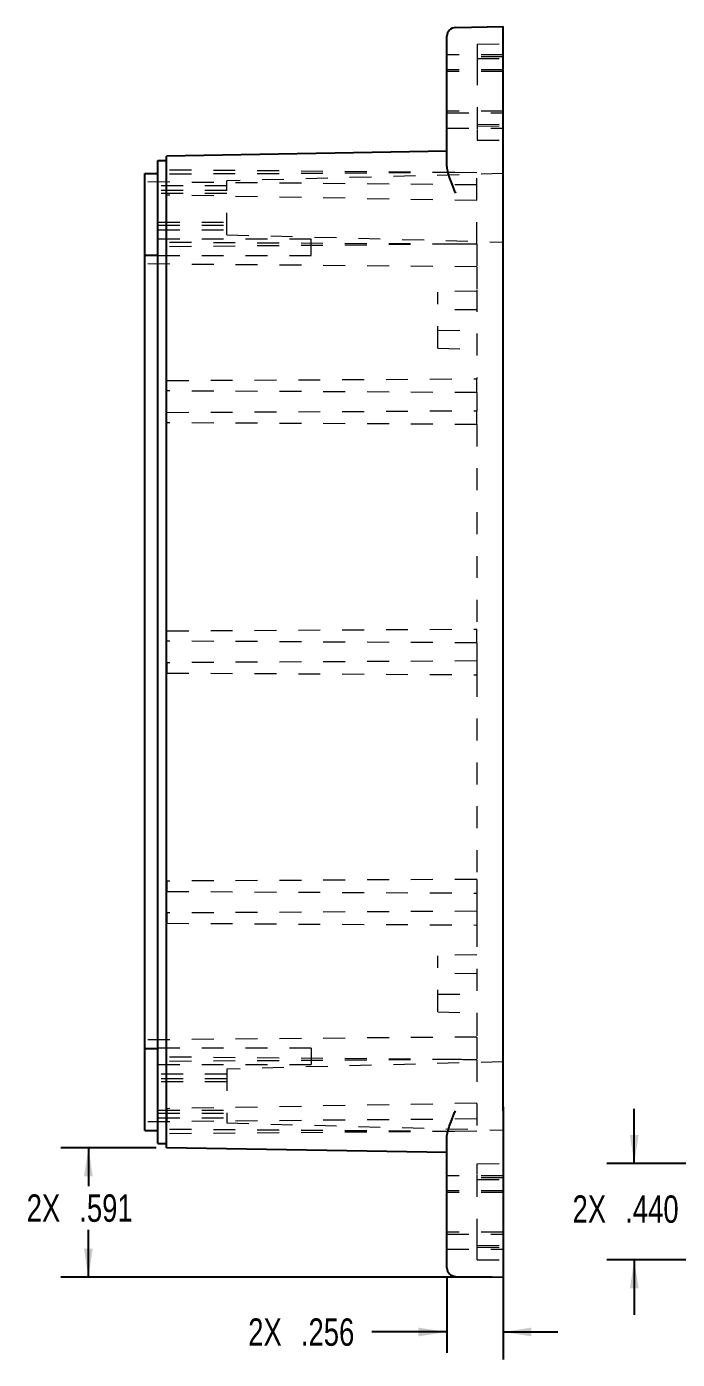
# Model space of a CAD drawing. Header units: inches. Extents: x 0.3 to 21.8, y 0.2 to 16.9.
# Drawn here: x 13.86 to 16.83, y 7.5 to 13.58 of the extents above; entities that cross this region are included whole.
import ezdxf

# ---------------------------------------------------------------- set-up
doc = ezdxf.new("R2010")
doc.units = ezdxf.units.IN
doc.header["$MEASUREMENT"] = 0
doc.linetypes.add('HIDDEN', pattern=[0.075, 0.05, -0.025])
doc.layers.add('SLD-0', color=7, linetype='Continuous')
doc.styles.add('SLDTEXTSTYLE1', font='TXT', dxfattribs={"width": 0.75})
doc.dimstyles.new('SLDDIMSTYLE0', dxfattribs={"dimtxt": 0.125, "dimasz": 0.13, "dimexe": 0, "dimexo": 0.0625, "dimgap": 0.03125, "dimtad": 0, "dimtih": 1, "dimtoh": 1, "dimdec": 3, "dimrnd": 1e-09, "dimzin": 4, "dimdsep": 46, "dimtxsty": 'SLDTEXTSTYLE1', "dimsah": 1, "dimcen": 0.09, "dimadec": 0, "dimazin": 1, "dimtfac": 1, "dimtdec": 3, "dimtmove": 0, "dimatfit": 0, "dimfxl": 0, "dimfrac": 2, "dimtolj": 1, "dimtzin": 12, "dimarcsym": 0})
doc.dimstyles.new('SLDDIMSTYLE1', dxfattribs={"dimtxt": 0.125, "dimasz": 0.13, "dimexe": 0, "dimexo": 0.0625, "dimgap": 0.03125, "dimtad": 0, "dimtih": 1, "dimtoh": 1, "dimdec": 3, "dimrnd": 1e-09, "dimzin": 12, "dimdsep": 46, "dimtxsty": 'SLDTEXTSTYLE1', "dimsah": 1, "dimcen": 0.09, "dimadec": 0, "dimazin": 3, "dimtfac": 1, "dimtdec": 3, "dimtofl": 0, "dimtmove": 0, "dimatfit": 3, "dimfxl": 0, "dimfrac": 2, "dimtolj": 1, "dimtzin": 12, "dimarcsym": 0})
doc.dimstyles.new('SLDDIMSTYLE6', dxfattribs={"dimtxt": 0.125, "dimasz": 0.13, "dimexe": 0, "dimexo": 0.0625, "dimgap": 0.03125, "dimtad": 0, "dimtih": 1, "dimtoh": 1, "dimdec": 3, "dimrnd": 1e-09, "dimzin": 12, "dimdsep": 46, "dimtxsty": 'SLDTEXTSTYLE1', "dimsah": 1, "dimcen": 0.09, "dimadec": 0, "dimazin": 3, "dimtfac": 1, "dimtdec": 3, "dimtmove": 0, "dimatfit": 0, "dimfxl": 0, "dimfrac": 2, "dimtolj": 1, "dimtzin": 12, "dimarcsym": 0})

# ---------------------------------------------------------------- blocks, each defined once
blk = doc.blocks.new('_D_34')
at = {"layer": 'SLD-0'}
for p, q in [((14.4539, 8.4688), (14.019, 8.4688)), ((14.144, 8.4688), (14.144, 8.2933)), ((14.144, 7.8783), (14.144, 8.0948)), ((15.9858, 7.8783), (14.019, 7.8783))]:
    blk.add_line(p, q, dxfattribs=at)
for points in [[(14.144, 8.4688), (14.124, 8.3388), (14.164, 8.3388)], [(14.144, 7.8783), (14.164, 8.0083), (14.124, 8.0083)]]:
    blk.add_solid(points, dxfattribs=at)
at = {"layer": 'SLD-0', "char_height": 0.125, "attachment_point": 1, "style": 'SLDTEXTSTYLE1'}
for s, insert in [('2X', (13.8623, 8.256)), ('.591', (14.1024, 8.256))]:
    blk.add_mtext(s, dxfattribs=dict(at, insert=insert))
blk = doc.blocks.new('_D_35')
at = {"layer": 'SLD-0'}
for p, q in [((16.0358, 8.6548), (16.0358, 7.5035)), ((15.7799, 7.8835), (15.7799, 7.5337)), ((15.7799, 7.6285), (15.4367, 7.6285)), ((16.0358, 7.6285), (16.2858, 7.6285))]:
    blk.add_line(p, q, dxfattribs=at)
for points in [[(15.7799, 7.6285), (15.6499, 7.6485), (15.6499, 7.6085)], [(16.0358, 7.6285), (16.1658, 7.6085), (16.1658, 7.6485)]]:
    blk.add_solid(points, dxfattribs=at)
at = {"layer": 'SLD-0', "char_height": 0.125, "attachment_point": 1, "style": 'SLDTEXTSTYLE1'}
for s, insert in [('2X', (14.8733, 7.6904)), ('.256', (15.1134, 7.6904))]:
    blk.add_mtext(s, dxfattribs=dict(at, insert=insert))
blk = doc.blocks.new('_D_38')
at = {"layer": 'SLD-0'}
for p, q in [((16.6347, 8.397), (16.6347, 8.647)), ((17.0664, 8.397), (16.5097, 8.397)), ((17.2236, 7.957), (16.5097, 7.957)), ((16.6347, 7.957), (16.6347, 7.707))]:
    blk.add_line(p, q, dxfattribs=at)
for points in [[(16.6347, 8.397), (16.6547, 8.527), (16.6147, 8.527)], [(16.6347, 7.957), (16.6147, 7.827), (16.6547, 7.827)]]:
    blk.add_solid(points, dxfattribs=at)
at = {"layer": 'SLD-0', "char_height": 0.125, "attachment_point": 1, "style": 'SLDTEXTSTYLE1'}
for s, insert in [('2X', (16.3531, 8.2515)), ('.440', (16.5932, 8.2515))]:
    blk.add_mtext(s, dxfattribs=dict(at, insert=insert))

msp = doc.modelspace()

# ---------------------------------------------------------------- linework, layer by layer
at = {"color": 7, "linetype": 'Continuous', "lineweight": 25}
for p, q in [((15.8185838, 13.5795814), (16.0358064, 13.5833733)), ((16.0358064, 13.4374716), (16.0358064, 13.5833733)), ((15.7799008, 13.4263019), (15.7799008, 13.5402174)), ((16.0358064, 12.82484), (16.0358064, 13.4374716)), ((15.7799008, 12.9450238), (15.7799008, 13.4263019)), ((15.7799008, 13.0151562), (14.5003733, 12.992822)), ((14.4610032, 12.756822), (14.4610032, 12.973137)), ((14.4610032, 12.973137), (14.5003733, 12.973137)), ((14.5003733, 12.756822), (14.5003733, 12.992822)), ((14.4019481, 12.9141921), (14.4610032, 12.9141921)), ((14.4019481, 12.756822), (14.4019481, 12.9141921)), ((16.0358064, 12.756822), (16.0358064, 12.82484)), ((14.4019481, 12.5401921), (14.4019481, 12.756822)), ((14.4610032, 8.704822), (14.4610032, 12.756822)), ((14.5003733, 8.704822), (14.5003733, 12.756822)), ((16.0358064, 8.704822), (16.0358064, 12.756822)), ((14.4019481, 12.5401921), (14.4610032, 12.5401921)), ((14.4019481, 12.3828219), (14.4019481, 12.5401921)), ((14.4019481, 9.0788221), (14.4019481, 12.3828219)), ((14.4019481, 8.9214519), (14.4019481, 9.0788221)), ((14.4019481, 8.9214519), (14.4610032, 8.9214519)), ((14.4019481, 8.704822), (14.4019481, 8.9214519)), ((14.4019481, 8.547452), (14.4019481, 8.704822)), ((14.4610032, 8.488507), (14.4610032, 8.704822)), ((14.5003733, 8.4688221), (14.5003733, 8.704822)), ((16.0358064, 8.6368041), (16.0358064, 8.704822)), ((16.0358064, 8.6368041), (16.0358064, 8.0241725)), ((14.4019481, 8.547452), (14.4610032, 8.547452)), ((15.7799008, 8.0353422), (15.7799008, 8.5166202)), ((14.4610032, 8.488507), (14.5003733, 8.488507)), ((15.7799008, 8.4464878), (14.5003733, 8.4688221)), ((15.7799008, 7.9214266), (15.7799008, 8.0353422)), ((16.0358064, 8.0241725), (16.0358064, 7.8782707)), ((15.8185838, 7.8820626), (16.0358064, 7.8782707))]:
    msp.add_line(p, q, dxfattribs=at)
at = {"color": 7, "linetype": 'HIDDEN', "lineweight": 18}
for p, q in [((15.917696, 13.5036022), (16.0358064, 13.504633)), ((15.917696, 13.5036022), (15.917696, 13.4168253)), ((16.0358064, 13.4554204), (15.7799008, 13.4554204)), ((16.0358064, 13.445578), (15.917696, 13.4466085)), ((15.917696, 13.4387347), (16.0358064, 13.4377039)), ((16.0358064, 13.3865228), (15.7799008, 13.3865228)), ((16.0358064, 13.3786487), (15.7799008, 13.3786487)), ((15.917696, 13.4168253), (15.917696, 13.113926)), ((16.0358064, 13.1975465), (15.7799008, 13.1975465)), ((15.7799008, 13.1896725), (16.0358064, 13.1896725)), ((15.917696, 13.1374606), (16.0358064, 13.1384914)), ((15.7799008, 13.1207748), (16.0358064, 13.1207748)), ((15.917696, 13.1295866), (16.0358064, 13.1306174)), ((15.917696, 13.113926), (15.917696, 13.0656637)), ((15.917696, 13.0656637), (16.0358064, 13.0646331)), ((15.8144125, 12.9180189), (14.4610032, 12.9298299)), ((15.8144125, 12.9180189), (14.4610032, 12.9096811)), ((15.8144125, 12.9180189), (14.4610032, 12.9088571)), ((16.0358064, 12.9128221), (14.7760032, 12.8798329)), ((15.9158064, 12.917134), (15.8144125, 12.9180189)), ((15.9158064, 12.5915178), (15.9158064, 12.917134)), ((15.9158064, 12.8616108), (14.4019481, 12.8748221)), ((14.7760032, 12.856822), (14.4610032, 12.856822)), ((14.7760032, 12.856822), (14.4610032, 12.856822)), ((14.7760032, 12.8355622), (14.4610032, 12.8355622)), ((14.5019481, 12.8145793), (14.5019481, 12.8739493)), ((14.7760032, 12.6338112), (14.7760032, 12.8798329)), ((14.7760032, 12.8217826), (14.4610032, 12.8217826)), ((15.9158064, 12.7899003), (14.5019481, 12.8145793)), ((14.4610032, 12.6918613), (14.7760032, 12.6918613)), ((14.4610032, 12.6780819), (14.7760032, 12.6780819)), ((14.4610032, 12.656822), (14.7760032, 12.656822)), ((14.4610032, 12.656822), (14.7760032, 12.656822)), ((15.1610032, 12.6136084), (14.4610032, 12.6136084)), ((15.8144125, 12.590633), (14.4610032, 12.599229)), ((15.8144125, 12.590633), (14.4610032, 12.5788221)), ((14.7760032, 12.6338112), (16.0358064, 12.600822)), ((15.1610032, 12.5386083), (15.1610032, 12.6136084)), ((15.9158064, 12.5915178), (15.9158064, 12.4876108)), ((14.4610032, 12.5386083), (15.1610032, 12.5386083)), ((15.9158064, 12.4876108), (14.4019481, 12.500822)), ((15.9158064, 12.4876108), (15.9158064, 12.3828219)), ((15.9158064, 12.3773826), (15.738641, 12.3727433)), ((15.738641, 12.1168378), (15.738641, 12.3727433)), ((15.9158064, 12.3828219), (15.9158064, 11.9766635)), ((15.9158064, 12.2907444), (15.738641, 12.2922905)), ((15.738641, 12.1972905), (15.9158064, 12.1988366)), ((15.738641, 12.1168378), (15.9158064, 12.1121985)), ((14.5019481, 11.9687669), (15.9158064, 11.9766635)), ((14.5019481, 11.9217669), (14.5019481, 11.9687669)), ((15.9158064, 11.9138704), (14.5019481, 11.9217669)), ((15.9158064, 11.9138704), (15.9158064, 11.9766635)), ((15.9158064, 11.9138704), (15.9158064, 11.8312382)), ((14.5019481, 11.8233417), (15.9158064, 11.8312382)), ((14.5019481, 11.7763417), (14.5019481, 11.8233417)), ((15.9158064, 11.7684452), (15.9158064, 11.8312382)), ((15.9158064, 11.7684452), (14.5019481, 11.7763417)), ((15.9158064, 11.7684452), (15.9158064, 10.8349312)), ((14.5019481, 10.8270346), (15.9158064, 10.8349312)), ((14.5019481, 10.7800346), (14.5019481, 10.8270346)), ((15.9158064, 10.7721381), (15.9158064, 10.8349312)), ((15.9158064, 10.7721381), (14.5019481, 10.7800346)), ((15.9158064, 10.7721381), (15.9158064, 10.689506)), ((15.9158064, 10.689506), (14.5019481, 10.6816094)), ((14.5019481, 10.6816094), (14.5019481, 10.6346094)), ((15.9158064, 10.689506), (15.9158064, 10.6267129)), ((14.5019481, 10.6346094), (15.9158064, 10.6267129)), ((15.9158064, 10.6267129), (15.9158064, 9.6931989)), ((15.9158064, 9.6931989), (14.5019481, 9.6853024)), ((14.5019481, 9.6853024), (14.5019481, 9.6383023)), ((15.9158064, 9.6931989), (15.9158064, 9.6304058)), ((14.5019481, 9.6383023), (15.9158064, 9.6304058)), ((15.9158064, 9.6304058), (15.9158064, 9.5477737)), ((15.9158064, 9.5477737), (14.5019481, 9.5398771)), ((15.9158064, 9.5477737), (15.9158064, 9.4849805)), ((14.5019481, 9.5398771), (14.5019481, 9.4928771)), ((14.5019481, 9.4928771), (15.9158064, 9.4849805)), ((15.9158064, 9.4849805), (15.9158064, 9.0788221)), ((15.9158064, 9.3494455), (15.738641, 9.3448062)), ((15.738641, 9.0889008), (15.738641, 9.3448062)), ((15.9158064, 9.2628074), (15.738641, 9.2643536)), ((15.738641, 9.1693535), (15.9158064, 9.1708997)), ((15.738641, 9.0889008), (15.9158064, 9.0842615)), ((15.9158064, 9.0788221), (15.9158064, 8.9740332)), ((15.9158064, 8.9740332), (14.4019481, 8.9608221)), ((15.9158064, 8.9740332), (15.9158064, 8.8701262)), ((15.1610032, 8.9230357), (14.4610032, 8.9230357)), ((15.8144125, 8.871011), (14.4610032, 8.882822)), ((15.1610032, 8.9230357), (15.1610032, 8.8480357)), ((15.8144125, 8.871011), (14.4610032, 8.862415)), ((14.4610032, 8.8480357), (15.1610032, 8.8480357)), ((16.0358064, 8.8608221), (14.7760032, 8.8278329)), ((14.7760032, 8.8278329), (14.7760032, 8.5818112)), ((15.9158064, 8.8701262), (15.9158064, 8.54451)), ((14.7760032, 8.804822), (14.4610032, 8.804822)), ((14.7760032, 8.804822), (14.4610032, 8.804822)), ((14.7760032, 8.7835622), (14.4610032, 8.7835622)), ((14.7760032, 8.7697827), (14.4610032, 8.7697827)), ((14.4610032, 8.6398615), (14.7760032, 8.6398615)), ((15.9158064, 8.6717438), (14.5019481, 8.6470648)), ((14.5019481, 8.6470648), (14.5019481, 8.5876948)), ((15.9158064, 8.6000333), (14.4019481, 8.586822)), ((14.4610032, 8.6260818), (14.7760032, 8.6260818)), ((14.4610032, 8.604822), (14.7760032, 8.604822)), ((14.4610032, 8.604822), (14.7760032, 8.604822)), ((14.7760032, 8.5818112), (16.0358064, 8.548822)), ((15.8144125, 8.5436252), (14.4610032, 8.5527869)), ((15.8144125, 8.5436252), (14.4610032, 8.5519629)), ((15.8144125, 8.5436252), (14.4610032, 8.5318141)), ((15.9158064, 8.54451), (15.8144125, 8.5436252)), ((15.917696, 8.3959803), (16.0358064, 8.397011)), ((15.917696, 8.347718), (15.917696, 8.3959803)), ((16.0358064, 8.3408692), (15.7799008, 8.3408692)), ((15.917696, 8.0448188), (15.917696, 8.347718)), ((16.0358064, 8.3310267), (15.917696, 8.3320574)), ((16.0358064, 8.2719716), (15.7799008, 8.2719716)), ((15.917696, 8.3241834), (16.0358064, 8.3231527)), ((16.0358064, 8.2640976), (15.7799008, 8.2640976)), ((16.0358064, 8.0829954), (15.7799008, 8.0829954)), ((15.7799008, 8.0751212), (16.0358064, 8.0751212)), ((15.917696, 7.9580418), (15.917696, 8.0448188)), ((15.7799008, 8.0062236), (16.0358064, 8.0062236)), ((15.917696, 8.0229094), (16.0358064, 8.0239401)), ((15.917696, 8.0150355), (16.0358064, 8.016066)), ((15.917696, 7.9580418), (16.0358064, 7.957011))]:
    msp.add_line(p, q, dxfattribs=at)
at = {"color": 7, "linetype": 'Continuous', "lineweight": 25}
for centre, start, end in [((15.8192709, 13.5402175), 91, 180), ((15.8192709, 7.9214266), 180, 269)]:
    msp.add_arc(centre, 0.0393701, start, end, dxfattribs=at)
for points in [[(15.7799008, 12.9450239), (15.7799008, 12.936391), (15.7814903, 12.9273302), (15.7862846, 12.9082828), (15.7895528, 12.8982564), (15.7968675, 12.8778992), (15.8009437, 12.8674856), (15.8073762, 12.8514473), (15.8095751, 12.8460315), (15.8140429, 12.835047), (15.8163295, 12.8294347), (15.8185838, 12.8238586)], [(15.7799008, 8.5166202), (15.7799008, 8.5252531), (15.7814903, 8.5343138), (15.7862846, 8.5533612), (15.7895528, 8.5633877), (15.7968675, 8.5837448), (15.8009437, 8.5941584), (15.8073762, 8.6101967), (15.8095751, 8.6156126), (15.8140429, 8.6265971), (15.8163295, 8.6322093), (15.8185838, 8.6377854)]]:
    msp.add_open_spline(points, degree=3, knots=[0, 0, 0, 0, 0.25, 0.25, 0.5, 0.5, 0.75, 0.75, 0.875, 0.875, 1, 1, 1, 1], dxfattribs=at)
at = {"color": 7, "linetype": 'HIDDEN', "lineweight": 18}
for points in [[(15.9158063, 12.5915179), (15.8820083, 12.5912229), (15.8482103, 12.590928), (15.8144124, 12.590633)], [(15.9158063, 8.8701261), (15.8820083, 8.8704211), (15.8482103, 8.870716), (15.8144124, 8.871011)]]:
    msp.add_open_spline(points, degree=3, dxfattribs=at)

# ---------------------------------------------------------------- dimensions: what is measured, and where the dimension line sits
at = {"layer": 'SLD-0'}
dim = msp.add_linear_dim(base=(15.7799008, 7.6285295), p1=(16.0358063, 8.704822), p2=(15.7799008, 8.704822), text='2X <>', dimstyle='SLDDIMSTYLE6', dxfattribs=at)
dim.commit()
dim.dimension.update_dxf_attribs({"geometry": '_D_35', "text_midpoint": (15.155024, 7.6285295), "dimtype": 160})
for base, p1, p2, dimstyle, picture, middle in [((16.6347385, 8.397011), (17.2736299, 7.957011), (17.1164111, 8.397011), 'SLDDIMSTYLE0', '_D_38', (16.6347385, 8.1895687)), ((14.1439957, 7.8782708), (16.0358063, 8.468822), (16.0358063, 7.8782708), 'SLDDIMSTYLE1', '_D_34', (14.1439957, 8.1940623))]:
    dim = msp.add_linear_dim(base=base, p1=p1, p2=p2, angle=90, text='2X <>', dimstyle=dimstyle, dxfattribs=at)
    dim.commit()
    dim.dimension.update_dxf_attribs({"geometry": picture, "text_midpoint": middle, "dimtype": 160})

doc.saveas('drawing.dxf')
